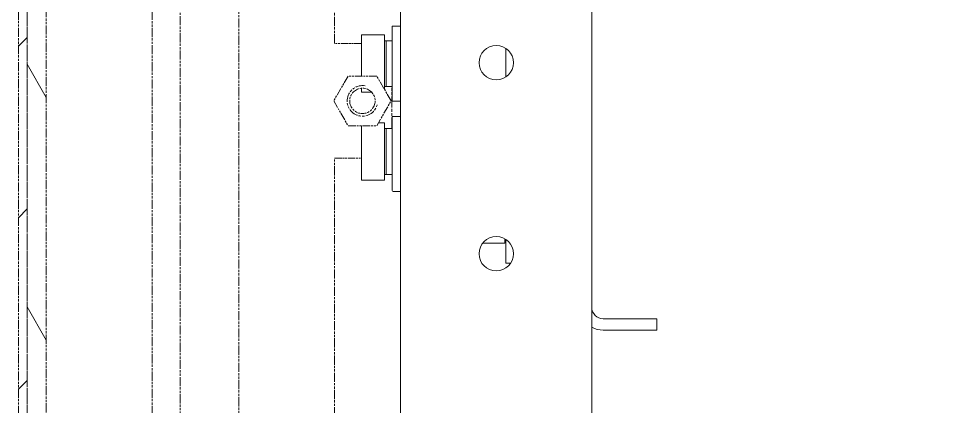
# Model space of a CAD drawing. Header units: millimetres. Extents: x 0 to 8410, y 0 to 5940.
# Drawn here: x 4924 to 5165, y 2045.8 to 2147.4 of the extents above; entities that cross this region are included whole.
import ezdxf

# ---------------------------------------------------------------- set-up
doc = ezdxf.new("R2010")
doc.units = ezdxf.units.MM
doc.header["$LTSCALE"] = 10
doc.linetypes.add('DOUBLE_DASH_CHAIN', pattern=[1.2403, 0.6614, -0.0827, 0.1654, -0.0827, 0.1654, -0.0827])
doc.layers.add('가시적인 것(ISO)', color=3, linetype='Continuous', lineweight=5, true_color=0x00ff00)
doc.layers.add('참조(ISO)', color=6, linetype='DOUBLE_DASH_CHAIN', lineweight=5, true_color=0xff00ff)
doc.layers.add('해치(ISO)', color=7, linetype='Continuous', lineweight=5)
pattern_1 = [(120.0002, (0, 0), (-27.49626, -15.87508), [])]

msp = doc.modelspace()

# ---------------------------------------------------------------- hatches: boundary and pattern name
at = {"layer": '해치(ISO)'}
h = msp.add_hatch(dxfattribs=at)
h.set_pattern_fill('ANSI31', color=256, scale=254, style=0)
h.set_pattern_definition([(45, (0, 0), (-22.45064, 22.45064), [])])
h.paths.add_polyline_path([(4924.03, 930.83), (5044.03, 930.83), (5504.03, 930.83), (5624.03, 930.83), (5624.03, 3030.83), (4924.03, 3030.83)])
h.paths.add_polyline_path([(5621.73, 933.13), (5615.33, 933.13), (4932.73, 933.13), (4926.33, 933.13), (4926.33, 939.53), (4926.33, 976.73), (4926.33, 983.13), (4926.33, 2988.53), (4926.33, 3028.53), (5621.73, 3028.53), (5621.73, 2988.53), (5621.73, 983.13), (5621.73, 976.73), (5621.73, 939.53)], flags=0)
h = msp.add_hatch(dxfattribs=at)
h.set_pattern_fill('ANSI31', color=256, scale=254, angle=75.0002, style=0)
h.set_pattern_definition(pattern_1)
h.paths.add_polyline_path([(4931.33, 983.13), (4931.33, 2988.53), (4928.33, 2988.53), (4926.33, 2988.53), (4926.33, 983.13)])
h.paths.add_polyline_path([(5621.73, 983.13), (5621.73, 2988.53), (5619.73, 2988.53), (5616.73, 2988.53), (5616.73, 983.13)])
h = msp.add_hatch(dxfattribs=at)
h.set_pattern_fill('ANSI31', color=256, scale=254, angle=75.0002, style=0)
h.set_pattern_definition(pattern_1)
h.paths.add_polyline_path([(5017.78, 2919.33), (5021.53, 2925.83), (5017.78, 2932.33), (5010.28, 2932.33), (5006.52, 2925.83), (5010.28, 2919.33)])
edge = h.paths.add_edge_path(flags=0)
edge.add_ellipse((5014.03, 2925.83), major_axis=(0, -3.32), ratio=1, start_angle=0, end_angle=360)
h.paths.add_polyline_path([(5546.53, 2125.83), (5542.78, 2132.33), (5535.28, 2132.33), (5531.52, 2125.83), (5535.28, 2119.33), (5542.78, 2119.33)])
edge = h.paths.add_edge_path(flags=0)
edge.add_ellipse((5539.03, 2125.83), major_axis=(0, -3.32), ratio=1, start_angle=0, end_angle=360)
h.paths.add_polyline_path([(5017.78, 2119.33), (5021.53, 2125.83), (5017.78, 2132.33), (5010.28, 2132.33), (5006.52, 2125.83), (5010.28, 2119.33)])
edge = h.paths.add_edge_path(flags=0)
edge.add_ellipse((5014.03, 2125.83), major_axis=(0, -3.32), ratio=1, start_angle=0, end_angle=360)
h.paths.add_polyline_path([(5546.53, 2925.83), (5542.78, 2932.33), (5535.28, 2932.33), (5531.52, 2925.83), (5535.28, 2919.33), (5542.78, 2919.33)])
edge = h.paths.add_edge_path(flags=0)
edge.add_ellipse((5539.03, 2925.83), major_axis=(0, -3.32), ratio=1, start_angle=0, end_angle=360)

# ---------------------------------------------------------------- linework, layer by layer
at = {"layer": '가시적인 것(ISO)'}
for p, q in [((5024.03, 3023.53), (5024.03, 983.13)), ((5074.03, 1256.83), (5074.03, 2464.83)), ((5021.78, 2145.41), (5021.78, 2125.75)), ((5021.78, 2145.41), (5022.28, 2145.41)), ((5024.03, 2145.41), (5022.28, 2145.41)), ((5019.78, 2143.08), (5013.78, 2143.08)), ((5013.78, 2132.33), (5013.78, 2143.08)), ((5019.78, 2143.08), (5019.78, 2128.87)), ((5020.28, 2141.58), (5019.78, 2141.58)), ((5020.28, 2141.58), (5020.28, 2129.58)), ((5021.78, 2141.58), (5020.28, 2141.58)), ((5051.53, 2132.09), (5051.53, 2139.57)), ((5013.78, 2128.08), (5013.78, 2129.14)), ((5016.47, 2128.08), (5013.78, 2128.08)), ((5020.28, 2129.58), (5019.78, 2129.58)), ((5021.78, 2129.58), (5020.28, 2129.58)), ((5022.28, 2125.75), (5021.78, 2125.75)), ((5022.28, 2125.75), (5024.03, 2125.75)), ((5021.78, 2121.75), (5021.78, 2102.58)), ((5021.78, 2121.75), (5022.28, 2121.75)), ((5024.03, 2121.75), (5022.28, 2121.75)), ((5013.78, 2105.08), (5013.78, 2119.33)), ((5019.78, 2120.08), (5018.21, 2120.08)), ((5019.78, 2120.08), (5019.78, 2105.08)), ((5020.28, 2118.58), (5019.78, 2118.58)), ((5020.28, 2118.58), (5020.28, 2106.58)), ((5021.78, 2118.58), (5020.28, 2118.58)), ((5020.28, 2106.58), (5019.78, 2106.58)), ((5021.78, 2106.58), (5020.28, 2106.58)), ((5019.78, 2105.08), (5013.78, 2105.08)), ((5022.28, 2102.08), (5024.03, 2102.08)), ((5051.28, 2089.08), (5051.28, 2089.73)), ((5051.53, 2083.33), (5051.53, 2089.57)), ((5045.47, 2088.58), (5051.28, 2088.58)), ((5051.28, 2089.08), (5051.28, 2088.58)), ((5052.77, 2083.33), (5051.53, 2083.33)), ((5091.03, 2068.83), (5077.03, 2068.83)), ((5091.03, 2068.83), (5091.03, 2065.83)), ((5077.03, 2065.83), (5091.03, 2065.83))]:
    msp.add_line(p, q, dxfattribs=at)
for centre in [(5049.03, 2135.83), (5049.03, 2085.83)]:
    msp.add_circle(centre, 4.5, dxfattribs=at)
for centre, radius, start in [((5022.28, 2102.58), 0.5, 180), ((5077.03, 2071.83), 3, 180), ((5077.03, 2071.83), 6, 240)]:
    msp.add_arc(centre, radius, start, 270, dxfattribs=at)
at = {"layer": '참조(ISO)', "ltscale": 0.362556}
msp.add_line((4924.03, 3030.83), (4924.03, 930.83), dxfattribs=at)
at = {"layer": '참조(ISO)', "ltscale": 0.362539}
msp.add_line((4926.33, 933.13), (4926.33, 3028.53), dxfattribs=at)
at = {"layer": '참조(ISO)', "ltscale": 0.362526}
for p, q in [((4926.33, 2988.53), (4926.33, 983.13)), ((4931.33, 983.13), (4931.33, 2988.53))]:
    msp.add_line(p, q, dxfattribs=at)
at = {"layer": '참조(ISO)', "ltscale": 0.362465}
msp.add_line((4959.03, 2963.13), (4959.03, 998.53), dxfattribs=at)
at = {"layer": '참조(ISO)', "ltscale": 0.362625}
msp.add_line((4966.33, 2503.33), (4966.33, 983.13), dxfattribs=at)
at = {"layer": '참조(ISO)', "ltscale": 0.36325}
msp.add_line((4981.73, 2503.33), (4981.73, 998.53), dxfattribs=at)
at = {"layer": '참조(ISO)', "ltscale": 0.36812}
msp.add_line((5006.73, 2140.83), (5006.73, 2227.58), dxfattribs=at)
at = {"layer": '참조(ISO)', "ltscale": 0.284205}
for p, q in [((5013.78, 2140.83), (5006.73, 2140.83)), ((5006.73, 2110.83), (5013.78, 2110.83))]:
    msp.add_line(p, q, dxfattribs=at)
at = {"layer": '참조(ISO)', "ltscale": 0.30257}
for p, q in [((5010.28, 2132.33), (5006.52, 2125.83)), ((5017.78, 2132.33), (5010.28, 2132.33)), ((5021.53, 2125.83), (5017.78, 2132.33)), ((5006.52, 2125.83), (5010.28, 2119.33)), ((5017.78, 2119.33), (5021.53, 2125.83)), ((5010.28, 2119.33), (5017.78, 2119.33))]:
    msp.add_line(p, q, dxfattribs=at)
at = {"layer": '참조(ISO)', "ltscale": 0.443441}
msp.add_line((5021.73, 2118.58), (5021.73, 2129.58), dxfattribs=at)
at = {"layer": '참조(ISO)', "ltscale": 0.363051}
msp.add_line((5006.73, 1340.83), (5006.73, 2110.83), dxfattribs=at)
at = {"layer": '참조(ISO)', "ltscale": 0.336728}
msp.add_circle((5014.03, 2125.83), 3.32, dxfattribs=at)
at = {"layer": '참조(ISO)', "ltscale": 0.379939}
msp.add_arc((5014.03, 2125.83), 4, 80, 350, dxfattribs=at)

doc.saveas('drawing.dxf')
